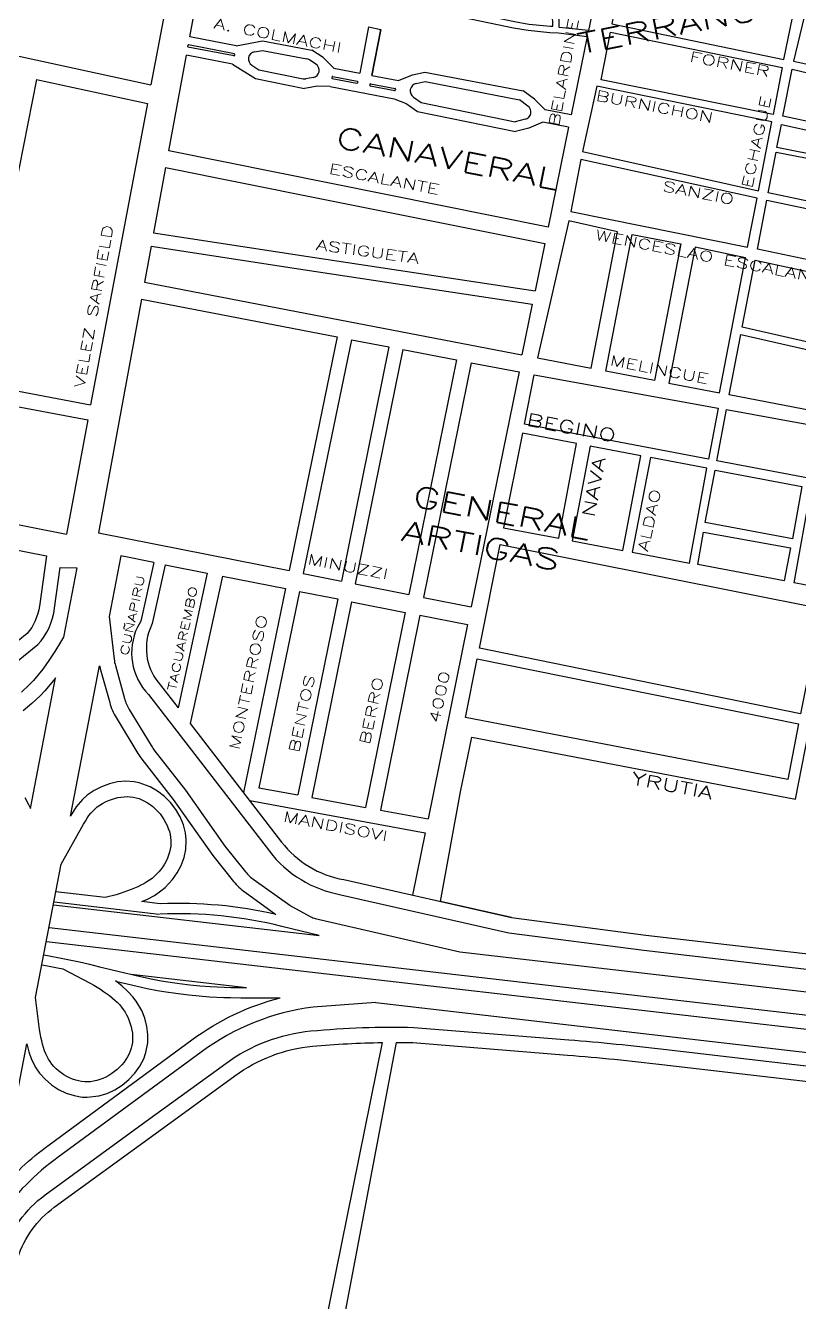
# Model space of a CAD drawing. Header units: millimetres. Extents: x 4374322 to 4409026, y 6503580 to 6534206.
# Drawn here: x 4385855 to 4386610, y 6518517 to 6519763 of the extents above; entities that cross this region are included whole.
import ezdxf

# ---------------------------------------------------------------- set-up
doc = ezdxf.new("R2010")
doc.units = ezdxf.units.MM
for name, color, linetype in [('LINEA CALLE', 252, 'Continuous'), ('NOMBRE BARRIO', 8, 'Continuous'), ('NOMBRE CALLE', 252, 'Continuous')]:
    doc.layers.add(name, color=color, linetype=linetype)
doc.styles.add('ROMANS', font='romans')

msp = doc.modelspace()

# ---------------------------------------------------------------- linework, layer by layer
at = {"layer": 'LINEA CALLE', "transparency": 33554687}
for p, q in [((4386006.9, 6519859.8), (4385977.7, 6519705.2)), ((4386190.1, 6519761.8), (4386181.4, 6519716.7)), ((4386202, 6519759.3), (4386193.4, 6519714.4)), ((4386193.4, 6519714.4), (4386202, 6519759.3)), ((4385748.4, 6519754.9), (4385977.7, 6519705.2)), ((4386013.7, 6519743.8), (4386013.5, 6519742.8)), ((4386059.2, 6519735.6), (4386014.3, 6519744.2)), ((4386060.9, 6519743.5), (4386015.7, 6519752.2)), ((4386060.9, 6519743.5), (4386086.7, 6519748.2)), ((4386086.7, 6519748.2), (4386134.6, 6519739)), ((4386057.4, 6519725.5), (4386012.3, 6519734.2)), ((4386058.8, 6519733.6), (4386013.9, 6519742.2)), ((4386059.3, 6519735), (4386059.2, 6519734)), ((4386078.8, 6519737.5), (4386086.6, 6519738.9)), ((4386086.6, 6519738.9), (4386129.8, 6519730.6)), ((4386145.7, 6519731.8), (4386134.6, 6519739)), ((4386156.2, 6519721.5), (4386145.7, 6519731.8)), ((4386057.4, 6519725.5), (4386079.6, 6519711.4)), ((4386076.2, 6519724.4), (4386083.1, 6519720)), ((4386083.1, 6519720), (4386126.3, 6519711.3)), ((4386138.7, 6519725.5), (4386132.3, 6519729.6)), ((4386156.2, 6519721.5), (4386181.4, 6519716.7)), ((4385866.2, 6519710.6), (4385807.4, 6519414)), ((4385866.2, 6519710.6), (4385974.3, 6519687.2)), ((4386079.6, 6519711.4), (4386127.5, 6519701.7)), ((4386136, 6519712.5), (4386128.9, 6519711.2)), ((4386154.5, 6519713.1), (4386154.3, 6519712.1)), ((4386154.7, 6519711.5), (4386178.7, 6519706.8)), ((4386155.1, 6519713.5), (4386179.1, 6519708.8)), ((4386179.5, 6519708.2), (4386179.3, 6519707.2)), ((4386191.3, 6519706), (4386191.2, 6519705)), ((4386191.9, 6519706.4), (4386215.9, 6519701.8)), ((4386193.4, 6519714.4), (4386219.3, 6519709.4)), ((4386219.3, 6519709.4), (4386232.8, 6519715.1)), ((4386232.8, 6519715.1), (4386245.1, 6519717.7)), ((4386236.5, 6519706.5), (4386245.2, 6519708.4)), ((4386245.1, 6519717.7), (4386341, 6519699.3)), ((4386245.2, 6519708.4), (4386337.3, 6519690.6)), ((4386140.3, 6519703.9), (4386127.5, 6519701.7)), ((4386152.7, 6519703.6), (4386140.3, 6519703.9)), ((4386152.7, 6519703.6), (4386215.2, 6519691.5)), ((4386191.6, 6519704.4), (4386215.6, 6519699.8)), ((4386216.3, 6519701.2), (4386216.1, 6519700.2)), ((4386233.8, 6519693.2), (4386241.4, 6519687.9)), ((4386351.9, 6519691.2), (4386341, 6519699.3)), ((4385974.3, 6519687.2), (4385918.9, 6519393.1)), ((4386215.2, 6519691.5), (4386226.7, 6519687)), ((4386226.7, 6519687), (4386237.7, 6519679.3)), ((4386241.4, 6519687.9), (4386333.2, 6519669.2)), ((4386345.5, 6519684.6), (4386337.3, 6519690.6)), ((4386362.4, 6519680.8), (4386351.9, 6519691.2)), ((4386387.8, 6519675.9), (4386362.4, 6519680.8)), ((4386237.7, 6519679.3), (4386333.5, 6519659.8)), ((4386343, 6519671.7), (4386333.2, 6519669.2)), ((4386360.1, 6519668.8), (4386346.5, 6519663.1)), ((4386385.3, 6519663.9), (4386360.1, 6519668.8)), ((4386346.5, 6519663.1), (4386333.5, 6519659.8)), ((4385992.1, 6519624.5), (4385980.4, 6519560.8)), ((4385992.1, 6519624.5), (4386142.6, 6519594.3)), ((4386142.6, 6519594.3), (4386362, 6519550.3)), ((4385980.4, 6519560.8), (4386131, 6519537.8)), ((4385978, 6519547.8), (4385971.5, 6519512.6)), ((4385978, 6519547.8), (4386128.3, 6519524.9)), ((4386362, 6519550.3), (4386352.5, 6519504.1)), ((4386131, 6519537.8), (4386352.5, 6519504.1)), ((4386128.3, 6519524.9), (4386349.8, 6519491.1)), ((4385971.5, 6519512.6), (4386119.9, 6519484)), ((4385968.5, 6519496.1), (4385926.5, 6519268.1)), ((4385968.5, 6519496.1), (4386159.5, 6519459.3)), ((4386119.9, 6519484), (4386339.6, 6519441.7)), ((4386349.8, 6519491.1), (4386339.6, 6519441.7)), ((4386159.5, 6519459.3), (4386112.5, 6519231.2)), ((4386173.3, 6519456.6), (4386126.2, 6519228.4)), ((4386173.3, 6519456.6), (4386210, 6519449.6)), ((4386210, 6519449.6), (4386163.6, 6519221)), ((4386223.5, 6519447), (4386177, 6519218.4)), ((4386223.5, 6519447), (4386275.8, 6519436.9)), ((4386275.8, 6519436.9), (4386229.4, 6519208)), ((4386290.2, 6519434.1), (4386243.8, 6519205.1)), ((4386290.2, 6519434.1), (4386337, 6519425.1)), ((4386337, 6519425.1), (4386290.3, 6519195.9)), ((4385807.4, 6519414), (4385918.9, 6519393.1)), ((4385804.6, 6519399.4), (4385916.2, 6519378.5)), ((4385916.2, 6519378.5), (4385895.2, 6519266.8)), ((4385782.7, 6519289.1), (4385895.2, 6519266.8)), ((4385926.5, 6519268.1), (4386112.5, 6519231.2)), ((4385980.5, 6519239.2), (4385968, 6519181.9)), ((4385991.6, 6519237), (4385979.1, 6519179.5)), ((4385991.6, 6519237), (4386032.7, 6519228.9)), ((4386032.7, 6519228.9), (4386004.2, 6519097.4)), ((4386047.4, 6519225.9), (4386016.1, 6519082)), ((4386047.4, 6519225.9), (4386108.9, 6519213.7)), ((4386126.2, 6519228.4), (4386163.6, 6519221)), ((4386108.9, 6519213.7), (4386067.9, 6519014.8)), ((4386122.6, 6519211), (4386083.1, 6519019.3)), ((4386122.6, 6519211), (4386160.1, 6519203.6)), ((4386177, 6519218.4), (4386229.4, 6519208)), ((4386160.1, 6519203.6), (4386121.2, 6519012.3)), ((4386173.5, 6519200.9), (4386134.7, 6519009.8)), ((4386173.5, 6519200.9), (4386225.8, 6519190.5)), ((4386243.8, 6519205.1), (4386290.3, 6519195.9)), ((4386225.8, 6519190.5), (4386187.2, 6519000.1)), ((4386240.2, 6519187.7), (4386201.7, 6518997.5)), ((4386240.2, 6519187.7), (4386286.7, 6519178.5)), ((4386286.7, 6519178.5), (4386248.1, 6518989)), ((4386083.1, 6519019.3), (4386121.2, 6519012.3)), ((4386134.7, 6519009.8), (4386187.2, 6519000.1)), ((4386074.1, 6519006.8), (4386245.3, 6518975.3)), ((4386201.7, 6518997.5), (4386248.1, 6518989)), ((4386245.3, 6518975.3), (4386232.9, 6518914.5)), ((4386203.5, 6518770.7), (4386093.2, 6518227.6)), ((4386217, 6518770.8), (4386114.3, 6518228))]:
    msp.add_line(p, q, dxfattribs=at)
for points in [[(4386015.7, 6519752.2), (4386034.5, 6519854.1), (4386038.8, 6519876.9), (4386415.7, 6519811.5), (4386404.7, 6519758.3), (4386376, 6519761.2), (4386375.8, 6519777.8), (4386366.4, 6519783.5), (4386227.1, 6519811.2), (4386221.2, 6519809.6), (4386217.9, 6519804.6), (4386215.9, 6519796.7), (4386217, 6519790.5), (4386223, 6519784.8), (4386234.6, 6519781.2), (4386331.4, 6519761), (4386345.7, 6519758.6), (4386367, 6519756.4), (4386375.4, 6519755.9), (4386403.5, 6519752.4), (4386387.8, 6519675.9)], [(4386608.1, 6519791.8), (4386489.5, 6519816.1), (4386442.5, 6519814.8), (4386436.2, 6519810), (4386427.5, 6519764.7), (4386595.3, 6519730), (4386608.1, 6519791.8)], [(4386746.6, 6519762.3), (4386619.4, 6519789.5), (4386604.8, 6519728.5), (4386734.6, 6519700.4), (4386746.6, 6519762.3)], [(4386190.1, 6519761.8), (4386202.1, 6519759.4)], [(4386426, 6519756.7), (4386593.7, 6519722.3), (4386584.9, 6519676.4), (4386417, 6519710.2), (4386426, 6519756.7)], [(4386385.3, 6519663.9), (4386365.3, 6519566.5), (4385995.1, 6519640.8), (4386012.3, 6519734.2)], [(4386594.4, 6519674.6), (4386603.3, 6519720.5), (4386661.9, 6519706.5), (4386733.2, 6519692.7), (4386724.3, 6519646.9), (4386594.4, 6519674.6)], [(4386398.7, 6519640.3), (4386570.5, 6519602), (4386583.5, 6519669.2), (4386412.7, 6519704), (4386398.7, 6519640.3)], [(4386592.9, 6519666.6), (4386640.5, 6519656.1), (4386635.9, 6519634.8), (4386588.5, 6519644.1), (4386592.9, 6519666.6)], [(4386397.2, 6519632.4), (4386387.5, 6519581.8), (4386559.9, 6519546.8), (4386569.1, 6519594.6), (4386397.2, 6519632.4)], [(4386587.7, 6519639.6), (4386634.9, 6519630.4), (4386626.2, 6519590.2), (4386580, 6519600), (4386587.7, 6519639.6)], [(4386578.6, 6519592.7), (4386708.6, 6519565.5), (4386699.3, 6519517.5), (4386569.4, 6519544.9), (4386578.6, 6519592.7)], [(4386354.9, 6519438.8), (4386407.3, 6519428.7), (4386433.1, 6519561.9), (4386385.5, 6519572.5), (4386354.9, 6519438.8)], [(4386469, 6519416.8), (4386421.6, 6519426), (4386447.2, 6519559.1), (4386494.9, 6519550.2), (4386469, 6519416.8)], [(4386557.8, 6519536.4), (4386508.9, 6519546.9), (4386483.2, 6519414.1), (4386532.5, 6519404.6), (4386557.8, 6519536.4)], [(4386567.4, 6519534.3), (4386636.9, 6519519.1), (4386624.4, 6519452.9), (4386554.7, 6519468.8), (4386567.4, 6519534.3)], [(4386553.3, 6519461.7), (4386680.6, 6519432.8), (4386668.3, 6519378.4), (4386542, 6519402.8), (4386553.3, 6519461.7)], [(4386531.2, 6519389.8), (4386521.6, 6519340), (4386342.1, 6519374), (4386351.7, 6519422.3), (4386531.2, 6519389.8)], [(4386655.5, 6519314.6), (4386530, 6519338.4), (4386539.2, 6519388.4), (4386665.5, 6519365.5), (4386655.5, 6519314.6)], [(4386393.1, 6519355.3), (4386340.3, 6519365.4), (4386321.8, 6519273), (4386375.6, 6519262.8), (4386393.1, 6519355.3)], [(4386455.8, 6519343.3), (4386406.2, 6519352.8), (4386388.7, 6519260.3), (4386438.3, 6519250.9), (4386455.8, 6519343.3)], [(4386520, 6519331.1), (4386465.3, 6519341.5), (4386447.3, 6519249.2), (4386503.3, 6519238.6), (4386520, 6519331.1)], [(4386603.8, 6519262.4), (4386518.6, 6519278.3), (4386528.4, 6519329.4), (4386612.8, 6519313.3), (4386603.8, 6519262.4)], [(4386635.6, 6519213.6), (4386605.3, 6519219.3), (4386621.9, 6519311.6), (4386653.7, 6519305.5), (4386635.6, 6519213.6)], [(4386595.7, 6519221.1), (4386511.2, 6519237.1), (4386516.9, 6519268.8), (4386601.6, 6519253.5), (4386595.7, 6519221.1)], [(4386611.6, 6519091.4), (4386298.2, 6519155.5), (4386318.5, 6519256.8), (4386631.9, 6519194.4), (4386611.6, 6519091.4)], [(4385905.4, 6519234.1), (4385892.3, 6519166.4), (4385889.5, 6519161.5), (4385884, 6519152.4), (4385878.2, 6519143.6), (4385872.3, 6519135.2), (4385863, 6519123.9), (4385859, 6519119.7), (4385851.5, 6519112.6)], [(4386609.7, 6519081.6), (4386599.1, 6519027.5), (4386284.6, 6519087.9), (4386296.1, 6519145.1), (4386609.7, 6519081.6)], [(4385854.6, 6519009.9), (4385858.3, 6519003.1), (4385860.1, 6518999.1), (4385884.7, 6519126.7), (4385884.2, 6519126), (4385874.2, 6519114), (4385869.6, 6519109.1), (4385861.5, 6519101.5), (4385853.1, 6519094.3)], [(4385871.4, 6518846.4), (4385876.9, 6518845.5), (4385886.6, 6518843.7), (4385891.9, 6518842.6), (4385918.5, 6518828.8), (4385921.9, 6518826.7), (4385925.2, 6518824.7), (4385928.4, 6518822.7), (4385931.5, 6518820.6), (4385934.5, 6518818.6), (4385937.3, 6518816.5), (4385940, 6518814.3), (4385942.5, 6518812.2), (4385944.8, 6518810), (4385947, 6518807.7), (4385949, 6518805.3), (4385950.8, 6518802.9), (4385952.5, 6518800.4), (4385954, 6518797.7), (4385955.4, 6518794.8), (4385956.6, 6518791.9), (4385957.6, 6518788.9), (4385958.5, 6518785.9), (4385959.1, 6518782.8), (4385959.6, 6518779.7), (4385959.8, 6518776.7), (4385959.8, 6518773.7), (4385959.6, 6518770.7), (4385959.1, 6518767.8), (4385958.5, 6518765.1), (4385957.6, 6518762.3), (4385956.4, 6518759.6), (4385955, 6518756.9), (4385953.4, 6518754.3), (4385951.5, 6518751.7), (4385949.5, 6518749.1), (4385947.2, 6518746.7), (4385944.8, 6518744.5), (4385942.2, 6518742.3), (4385939.5, 6518740.4), (4385936.7, 6518738.6), (4385933.8, 6518737), (4385930.8, 6518735.6), (4385927.8, 6518734.5), (4385924.8, 6518733.6), (4385921.8, 6518732.9), (4385918.8, 6518732.5), (4385915.9, 6518732.3), (4385913.1, 6518732.4), (4385910.1, 6518732.7), (4385907.2, 6518733.2), (4385904.3, 6518734), (4385901.3, 6518735), (4385898.4, 6518736.2), (4385895.6, 6518737.6), (4385892.8, 6518739.3), (4385890.2, 6518741.1), (4385887.7, 6518743), (4385885.3, 6518745.1), (4385883.1, 6518747.4), (4385881.1, 6518749.7), (4385879.3, 6518752.1), (4385877.8, 6518754.5), (4385876.4, 6518757.1), (4385875.1, 6518759.8), (4385874, 6518762.7), (4385872.9, 6518765.8), (4385872, 6518769), (4385871.2, 6518772.4), (4385870.4, 6518776), (4385869.6, 6518779.7), (4385868.9, 6518783.5), (4385865.2, 6518814.5), (4385890.3, 6518944.8), (4385912.1, 6518983.8), (4385913.8, 6518986.7), (4385915.5, 6518989.5), (4385917.2, 6518992.1), (4385919.1, 6518994.4), (4385921, 6518996.6), (4385923.1, 6518998.6), (4385925.4, 6519000.6), (4385927.9, 6519002.4), (4385930.5, 6519004), (4385933.3, 6519005.5), (4385936.2, 6519006.9), (4385939.2, 6519008), (4385942.2, 6519009), (4385945.3, 6519009.7), (4385948.4, 6519010.3), (4385951.5, 6519010.6), (4385954.5, 6519010.7), (4385957.5, 6519010.5), (4385960.4, 6519010.1), (4385963.3, 6519009.5), (4385966.1, 6519008.7), (4385968.8, 6519007.6), (4385971.6, 6519006.3), (4385974.3, 6519004.7), (4385977, 6519002.9), (4385979.5, 6519000.9), (4385982, 6518998.7), (4385984.4, 6518996.3), (4385986.6, 6518993.8), (4385988.6, 6518991.1), (4385990.4, 6518988.4), (4385992.1, 6518985.5), (4385993.5, 6518982.6), (4385994.7, 6518979.6), (4385995.7, 6518976.7), (4385996.4, 6518973.7), (4385996.9, 6518970.8), (4385997.2, 6518968), (4385997.2, 6518965.1), (4385997, 6518962.2), (4385996.5, 6518959.3), (4385995.8, 6518956.4), (4385994.9, 6518953.4), (4385993.8, 6518950.6), (4385992.5, 6518947.7), (4385991, 6518944.9), (4385989.3, 6518942.2), (4385987.4, 6518939.7), (4385985.4, 6518937.2), (4385983.3, 6518935), (4385981.1, 6518932.9), (4385978.8, 6518930.9), (4385976.3, 6518929.1), (4385973.7, 6518927.4), (4385970.9, 6518925.7), (4385968, 6518924.2), (4385964.9, 6518922.7), (4385961.7, 6518921.3), (4385958.3, 6518920), (4385954.9, 6518918.7), (4385951.3, 6518917.5), (4385947.6, 6518916.2), (4385943.8, 6518915), (4385933.1, 6518912.3), (4385885.1, 6518917.8)], [(4386329.5, 6518892.6), (4386260.2, 6518908.3), (4386279.9, 6519015.5)], [(4385883.2, 6518908), (4385985.9, 6518896.1)], [(4385878.4, 6518882.9), (4386722.8, 6518785.4), (4386722.8, 6518785.4)], [(4385875.8, 6518869.4), (4386721.9, 6518771.8), (4386721.9, 6518771.8)], [(4385873.3, 6518856.3), (4385878.6, 6518855.4), (4385888.5, 6518853.5), (4385898.2, 6518851.5), (4385908, 6518849.4), (4385917.7, 6518847.1), (4385927.5, 6518844.7), (4385937.2, 6518842.3), (4385946.9, 6518839.9), (4385956.6, 6518837.6), (4385966.4, 6518835.4), (4385976.2, 6518833.3), (4385986, 6518831.4), (4385992, 6518830.3), (4386005.7, 6518828.3), (4386015.7, 6518827.1), (4386025.6, 6518826.1), (4386035.6, 6518825.4), (4386049.3, 6518824.7), (4386055.6, 6518824.5), (4386065.6, 6518824.3), (4386071, 6518824.2), (4385958.4, 6518837.2)], [(4385856.5, 6518769.3), (4385856.5, 6518769.3), (4385858.5, 6518761.7), (4385861.1, 6518754.3), (4385865.4, 6518745.9), (4385869, 6518740.8), (4385874.4, 6518734.8), (4385880.6, 6518729.5), (4385887.5, 6518725), (4385894.9, 6518721.4), (4385902.7, 6518718.9), (4385910.7, 6518717.5), (4385915.6, 6518717.3), (4385927, 6518718.7), (4385934.9, 6518721.1), (4385942.6, 6518724.7), (4385949.7, 6518729.2), (4385956.2, 6518734.6), (4385962, 6518740.7), (4385966.9, 6518747.5), (4385970.7, 6518754.8), (4385972.9, 6518761), (4385974.6, 6518770.4), (4385974.7, 6518778.5), (4385973.7, 6518786.5), (4385971.7, 6518794.4), (4385968.7, 6518801.9), (4385963.3, 6518811.1), (4385960.2, 6518815.3), (4385955, 6518821), (4385949.2, 6518826.2), (4385943, 6518830.9)], [(4385943.6, 6518830.5), (4385944.6, 6518830.2), (4385954.4, 6518827.9), (4385964.2, 6518825.6), (4385974.2, 6518823.5), (4385984.2, 6518821.6), (4385990.4, 6518820.5), (4386004.4, 6518818.4), (4386014.6, 6518817.2), (4386024.8, 6518816.2), (4386035, 6518815.4), (4386048.9, 6518814.7), (4386055.4, 6518814.5), (4386065.5, 6518814.3), (4386075.6, 6518814.2), (4386085.7, 6518814.2), (4386095.7, 6518814.2), (4386101, 6518814.3), (4386103.8, 6518814.3)], [(4386197.2, 6518809.7), (4386716.5, 6518749.7), (4386716.5, 6518749.7)], [(4385828.4, 6518623.7), (4385856.5, 6518769.3)]]:
    msp.add_lwpolyline(points, dxfattribs=at)
msp.add_lwpolyline([(4386369.8, 6519762.4), (4386369.7, 6519774.3), (4386364.1, 6519777.7), (4386227.3, 6519804.9), (4386225, 6519804.3), (4386223.6, 6519802.1), (4386222.2, 6519796.4), (4386222.7, 6519793.6), (4386226.2, 6519790.2), (4386236.1, 6519787.2), (4386332.6, 6519767), (4386346.5, 6519764.6), (4386367.5, 6519762.5)], close=True, dxfattribs=at)
for points in [[(4384516.3, 6519419.2), (4384536.5, 6519398.3), (4384384, 6519235.5, 0.618277), (4384437.3, 6519068.5), (4384472.2, 6519063.1, 0.018929), (4384585, 6519049.9), (4385515.5, 6518976.7, 0.178082), (4385678.1, 6519019.8), (4385807.4, 6519110.6), (4385867.5, 6519159, 0.148222), (4385883.8, 6519194.5), (4385889.3, 6519234.4), (4385905.4, 6519234.1)], [(4385980.5, 6519239.2), (4385948.4, 6519245.6), (4385936.9, 6519186.4), (4385941.8, 6519144.9, 0.038075), (4385943.1, 6519138.5), (4385952, 6519106.4, 0.069215), (4385956.6, 6519095.6), (4385977.9, 6519060.5, 0.028278), (4385980.7, 6519056.5), (4386011.4, 6519016.9), (4386050, 6518962.2), (4386070.1, 6518937.3, 0.067513), (4386078.4, 6518929.5), (4386113.1, 6518904.6, 0.033399), (4386115.1, 6518903.4), (4386133.7, 6518893.5, 0.065434), (4386138, 6518891.9), (4386279, 6518859.3), (4386730.2, 6518807.2), (4386730.2, 6518807.2)], [(4385968, 6519181.9), (4385964.6, 6519176.2, 0.3115), (4385975.3, 6519110.3), (4386093.3, 6518957.3, 0.186039), (4386162.9, 6518915), (4386326.8, 6518877.8), (4386458.8, 6518860.7), (4386734.5, 6518828.7), (4386734.5, 6518828.7)], [(4385979.1, 6519179.5), (4385976.6, 6519173.9, 0.280917), (4385987.1, 6519119.5), (4386004.2, 6519097.4)], [(4386099.7, 6518895.8, 0.065725), (4385986.9, 6518906.1), (4385968.9, 6518908.2), (4385974.3, 6518910.6), (4385981.1, 6518914.3), (4385987.5, 6518918.7), (4385991.5, 6518922), (4385998.8, 6518929.8), (4386003.4, 6518936.4), (4386007.2, 6518943.6), (4386010, 6518951.2), (4386011.7, 6518959.1), (4386012.2, 6518968.6), (4386011.4, 6518975.2), (4386009.4, 6518983.2), (4386006.2, 6518990.9), (4386002, 6518998.1), (4385996.8, 6519004.9), (4385990.9, 6519010.9), (4385984.3, 6519016.1), (4385977.1, 6519020.3), (4385966.3, 6519024.2), (4385961.5, 6519025.1), (4385953.4, 6519025.7), (4385945.2, 6519025), (4385937.2, 6519023.1), (4385929.5, 6519020.3), (4385922.2, 6519016.6), (4385915.6, 6519012), (4385911, 6519007.8), (4385904.9, 6519000.6), (4385900.6, 6518994), (4385899.4, 6518991.6), (4385927.7, 6519138.4)], [(4385927.7, 6519138.4, 0.017369), (4385928.6, 6519134.5), (4385937.5, 6519102.4, 0.069215), (4385943.8, 6519087.8), (4385965.1, 6519052.7, 0.028278), (4385968.8, 6519047.3), (4385999.3, 6519007.9), (4386038, 6518953.1), (4386058.4, 6518927.9, 0.067513), (4386069.6, 6518917.3), (4386099.7, 6518895.8)], [(4386016.1, 6519082), (4386105.2, 6518966.4, 0.1869), (4386165.9, 6518929.7), (4386329.5, 6518892.6), (4386460.7, 6518875.6), (4386737.3, 6518843.5), (4386737.3, 6518843.5)], [(4386279.9, 6519015.5), (4386290.9, 6519068.7), (4386606.7, 6519008.2), (4386619.1, 6519071.3), (4386667.3, 6519057.7), (4386665.4, 6519030.2), (4386670.6, 6519012.2), (4386670.3, 6518963.5, 0.395067), (4386681.7, 6518950.7), (4387008.6, 6518887.3, 0.36223), (4387030, 6518897.2), (4387077.4, 6519010.1), (4387202.4, 6519015.2)], [(4385882.7, 6518905), (4386141.9, 6518875.1), (4386105.4, 6518884.1, 0.071025), (4385986.5, 6518896.1)], [(4386197.2, 6518809.7), (4386136.1, 6518805.3, 0.127128), (4386026.7, 6518761.4), (4385887.3, 6518658.8, 0.085317), (4385829.4, 6518600.1), (4385821.7, 6518589.1), (4385809.9, 6518527.7, 0.374702), (4385828.4, 6518541.3), (4385833.5, 6518564.6, -0.161345), (4385874.6, 6518622), (4385973.2, 6518693.9), (4386050.7, 6518750.4, -0.134653), (4386133.9, 6518782, -0.029749), (4386234.2, 6518785.5), (4386385.4, 6518773.4, -0.009257), (4386477.8, 6518764.3), (4386714.7, 6518736.5, -0.009913), (4386714.7, 6518736.5), (4386714.7, 6518736.5, -0.035852), (4386714.7, 6518736.5), (4386714.7, 6518736.5)], [(4385828.4, 6518623.7, -0.066911), (4385878.5, 6518670.9), (4386017.8, 6518773.4, -0.095907), (4386103.8, 6518814.3)], [(4385807.6, 6518512.8, 0.384159), (4385843, 6518538.1), (4385848, 6518560.7, -0.159744), (4385883.4, 6518609.9), (4385982, 6518681.7), (4386059.6, 6518738.3, -0.134653), (4386135.4, 6518767.1, -0.020598), (4386203.5, 6518770.7, -0.020598)], [(4386217, 6518770.8, -0.004935), (4386233.4, 6518770.6), (4386384.2, 6518758.5, -0.009257), (4386476.1, 6518749.4), (4386711.4, 6518721.8, -0.009913), (4386711.4, 6518721.8), (4386711.4, 6518721.8, -0.035852), (4386711.4, 6518721.8), (4386711.4, 6518721.8)]]:
    msp.add_lwpolyline(points, format="xyb", dxfattribs=at)
msp.add_lwpolyline([(4385777.9, 6519264.8), (4385875.7, 6519245.5), (4385868.9, 6519196.6, -0.142482), (4385857, 6519169.8), (4385830.5, 6519148.4), (4385757.8, 6519163.3)], format="xyb", close=True, dxfattribs=at)
for centre, radius, start, end in [((4386014.2, 6519743.7), 0.509, 79.1102, 171.8176), ((4386014, 6519742.7), 0.509, 171.8176, 259.1102), ((4386058.7, 6519734.1), 0.509, 259.1102, 349.1201), ((4386058.8, 6519735.1), 0.509, 349.1201, 79.1102), ((4386080, 6519730.4), 7.12, 100.2491, 237.4747), ((4386128.5, 6519723.6), 7.12, 57.2231, 79.1102), ((4386134.8, 6519719.5), 7.12, 279.9997, 57.2231), ((4386127.7, 6519718.2), 7.12, 258.5029, 279.9997), ((4386154.8, 6519712), 0.509, 169.1102, 259.1102), ((4386155, 6519713), 0.509, 79.1102, 169.1102), ((4386178.8, 6519707.3), 0.509, 259.1102, 349.1102), ((4386179, 6519708.3), 0.509, 349.1102, 79.1102), ((4386191.8, 6519705.9), 0.509, 79.1102, 169.1102), ((4386238.1, 6519699.3), 7.43, 102.0992, 234.8818), ((4386191.6, 6519704.9), 0.509, 169.1102, 259.1102), ((4386215.6, 6519700.3), 0.509, 259.1102, 349.1102), ((4386215.8, 6519701.3), 0.509, 349.1102, 79.1102), ((4386341.2, 6519678.7), 7.28, 284.3445, 53.6233)]:
    msp.add_arc(centre, radius, start, end, dxfattribs=at)

# ---------------------------------------------------------------- texts
at = {"layer": 'NOMBRE BARRIO', "transparency": 33554687, "style": 'ROMANS', "width": 1.5}
for s, rotation, p in [('TERRANOVA II', 11, (4386396.2, 6519735.2)), ('CANAVERAL', 349, (4386156.9, 6519644.8)), ('GENERAL', 349, (4386231.8, 6519294.7)), ('ARTIGAS', 349, (4386220.8, 6519260.7))]:
    msp.add_text(s, height=20, rotation=rotation, dxfattribs=at).set_placement(p)
at = {"layer": 'NOMBRE CALLE', "transparency": 33554687, "style": 'ROMANS', "width": 1.5}
for s, height, rotation, p in [('BELARDINELLI', 10, 79.4917, (4386375.6, 6519664.1)), ('A. COLMACHI', 10, 349, (4386038.5, 6519760.6)), ('FORNER', 10, 349, (4386502.8, 6519728.2)), ('BURNICHON', 10, 349, (4386411.1, 6519690.3)), ('ECHAGUE', 10, 78, (4386564, 6519603.7)), ('ESCALANTE', 10, 349, (4386150.9, 6519618.8)), ('SANZIO', 10, 349, (4386476.2, 6519601.8)), ('VELEZ SARFIELD', 10, 79.8476, (4385912.6, 6519408.9)), ('WENCESLAO ESCALANTE', 10, 349, (4386410.7, 6519554.2)), ('ASTIGUETA', 10, 352.1652, (4386138.3, 6519544.5)), ('MELINCUE', 10, 349, (4386424.8, 6519431.9)), ('BEGINO', 12.16, 349.2532, (4386343.4, 6519373.1)), ('NAVA', 12.2, 79.2043, (4386410.3, 6519282.6)), ('ALDAO', 10, 78, (4386462.5, 6519249.2)), ('MINUZZI', 10, 349, (4386129.9, 6519237.8)), ('CUÑAPIRU', 8, 78, (4385955.3, 6519147.7)), ('TACUAREMBO', 8, 78, (4386001.7, 6519113.4)), ('MONTERROSO', 10, 78, (4386063.7, 6519055.5)), ('BENTOS', 10, 78, (4386121.9, 6519052.8)), ('BERRO', 10, 78, (4386190.9, 6519060.8)), ('4000', 10, 78, (4386258.9, 6519081.8)), ('YRUTIA', 12.16, 349.2532, (4386445.5, 6519023)), ('MANDISOVI', 10, 349, (4386106.1, 6518986.7))]:
    msp.add_text(s, height=height, rotation=rotation, dxfattribs=at).set_placement(p)

doc.saveas('drawing.dxf')
